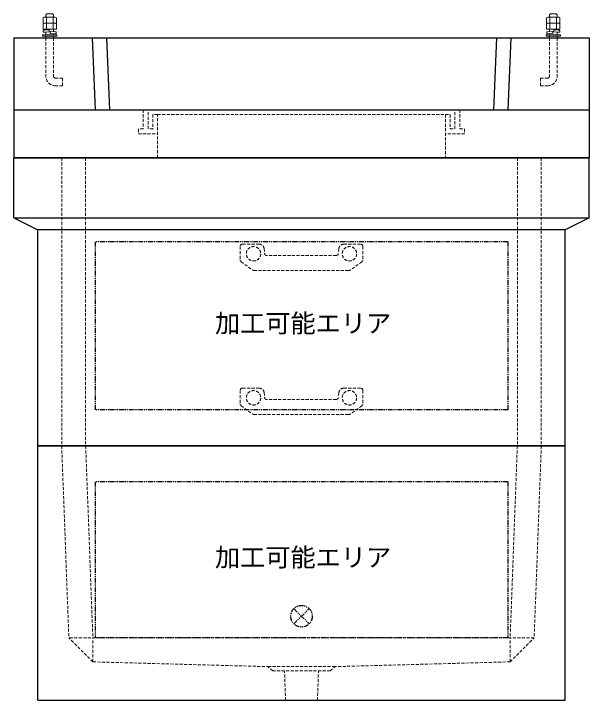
# Model space of a CAD drawing. Units: millimetres, scale not verified. Extents: x -3712 to 3712, y -2625 to 2625.
# Drawn here: x -638 to 562, y -1505 to -75 of the extents above; entities that cross this region are included whole.
import ezdxf
from ezdxf.enums import TextEntityAlignment as Align

# ---------------------------------------------------------------- set-up
doc = ezdxf.new("R2010")
doc.units = ezdxf.units.MM
doc.header["$LTSCALE"] = 10
doc.linetypes.add('USER1', pattern=[9.525, 6.35, -3.175])
doc.linetypes.add('USER2', pattern=[20, 10, -2, 2, -2, 2, -2])
for name, color, linetype, lineweight in [('0-7_D-STR', 7, 'Continuous', 25), ('0-8_D-STR-STR2', 1, 'Continuous', 13), ('0-9_D-STR-STR4', 143, 'USER1', 13), ('0-B_D-STR-STR5', 230, 'USER2', 25), ('0-C_D-STR-STR3', 2, 'USER1', 13)]:
    doc.layers.add(name, color=color, linetype=linetype, lineweight=lineweight)
doc.styles.add('ＭＳ ゴシック', font='')
doc.styles.get('ＭＳ ゴシック').set_extended_font_data('MS Gothic')

# ---------------------------------------------------------------- blocks, each defined once
blk = doc.blocks.new('A$C6F5C57E3')
at = {"layer": '0-7_D-STR', "linetype": 'USER1', "lineweight": 13}
for p, q in [((-5000, 0), (-4850, -4000)), ((-4500, 0), (-4350, -4000)), ((4500, 0), (4350, -4000)), ((5000, 0), (4850, -4000)), ((-4350, -4500), (-4850, -4000)), ((4850, -4000), (-4850, -4000)), ((-4350, -4500), (-4350, -4000)), ((4350, -4500), (4850, -4000)), ((4350, -4500), (4350, -4000)), ((-4350, -4500), (-700, -4600)), ((4350, -4500), (700, -4600)), ((700, -4600), (-700, -4600)), ((-600, -4690), (-700, -4600)), ((600, -4690), (-600, -4690)), ((-333, -5300), (-352.5, -4690)), ((333, -5300), (352.5, -4690)), ((600, -4690), (700, -4600))]:
    blk.add_line(p, q, dxfattribs=at)
at = {"layer": '0-7_D-STR'}
for p, q in [((5500, -5300), (5500, 0)), ((-5500, -5300), (5500, -5300))]:
    blk.add_line(p, q, dxfattribs=at)
blk.add_lwpolyline([(-5500, -5300), (-5500, 0), (5500, 0)], dxfattribs=at)
at = {"layer": '0-B_D-STR-STR5'}
for p, q in [((-4300, -750), (-4300, -4000)), ((4300, -750), (-4300, -750)), ((4300, -750), (4300, -4000)), ((4300, -4000), (-4300, -4000))]:
    blk.add_line(p, q, dxfattribs=at)
blk = doc.blocks.new('A$C27844A11')
at = {"layer": '0-C_D-STR-STR3'}
for p, q in [((-1280, 500), (-1280, 226.8)), ((-1230, 550), (-879.2, 550)), ((-779.6, 458.7), (-771, 360.6)), ((779.6, 458.7), (771, 360.6)), ((1230, 550), (879.2, 550)), ((1280, 500), (1280, 226.8)), ((721.2, 315), (-721.2, 315)), ((-1257.7, 185.2), (-1030.2, 16.8)), ((1257.7, 185.2), (1030.2, 16.8)), ((974.7, 0), (-974.7, 0))]:
    blk.add_line(p, q, dxfattribs=at)
for centre in [(-1000, 350), (1000, 350)]:
    blk.add_circle(centre, 150, dxfattribs=at)
for centre, radius, start, end in [((-1230, 500), 50, 90, 180), ((-879.2, 450), 100, 5, 90), ((879.2, 450), 100, 90, 175), ((1230, 500), 50, 0, 90), ((-721.2, 365), 50, 185, 270), ((721.2, 365), 50, 270, 355), ((-1230, 226.8), 50, 180, 236.30993), ((1230, 226.8), 50, 303.69007, 0), ((-974.7, 100), 100, 236.30993, 270), ((974.7, 100), 100, 270, 303.69007)]:
    blk.add_arc(centre, radius, start, end, dxfattribs=at)
blk = doc.blocks.new('A$C451E53F1')
at = {"layer": '0-7_D-STR'}
for p, q in [((6000, 6000), (-6000, 6000)), ((-6000, 4750), (-6000, 6000)), ((6000, 4750), (6000, 6000)), ((-6000, 4750), (-5500, 4500)), ((-6000, 4750), (6000, 4750)), ((6000, 4750), (5500, 4500)), ((-5500, 0), (-5500, 4500)), ((5500, 4500), (-5500, 4500)), ((5500, 0), (5500, 4500)), ((5500, 0), (-5500, 0))]:
    blk.add_line(p, q, dxfattribs=at)
at = {"layer": '0-7_D-STR', "linetype": 'USER1', "lineweight": 13}
for p, q in [((-5000, 6000), (-5000, 0)), ((-4500, 6000), (-4500, 0)), ((4500, 6000), (4500, 0)), ((5000, 6000), (5000, 0))]:
    blk.add_line(p, q, dxfattribs=at)
at = {"layer": '0-B_D-STR-STR5'}
for p, q in [((4300, 4250), (4300, 750)), ((4300, 750), (-4300, 750))]:
    blk.add_line(p, q, dxfattribs=at)
blk.add_lwpolyline([(4300, 4250), (-4300, 4250), (-4300, 750)], dxfattribs=at)
blk = doc.blocks.new('A$C44C4220A')
at = {"layer": '0-8_D-STR-STR2'}
for p, q in [((-80, -20), (-60, 0)), ((-60, 0), (60, 0)), ((80, -20), (60, 0)), ((-138.6, -83.6), (-115, -70)), ((-138.6, -195), (-138.6, -83.6)), ((-80, -70), (-80, -20)), ((-69.3, -320), (-69.3, -70)), ((69.3, -320), (69.3, -70)), ((80, -70), (80, -20)), ((138.6, -195), (138.6, -83.6)), ((-138.6, -208.6), (-115, -195)), ((-138.6, -195), (138.6, -195)), ((-138.6, -320), (-138.6, -208.6)), ((138.6, -320), (138.6, -208.6)), ((-138.6, -320), (138.6, -320)), ((-135, -388.6), (-135, -408.6)), ((-126.3, -378.6), (-80, -372.4)), ((-125, -378.6), (-10, -372.2)), ((-125, -418.6), (-10, -412.2)), ((-80, -376.1), (-80, -320)), ((-80, -440.3), (-80, -416.1)), ((-10, -372.2), (-10, -412.2)), ((10, -337.2), (124.4, -343.6)), ((10, -337.2), (10, -377.2)), ((10, -377.2), (124.4, -383.6)), ((80, -341.1), (80, -320)), ((80, -440.3), (80, -381.1)), ((80, -390), (124.4, -383.6)), ((134.4, -353.4), (134.4, -373.6)), ((-80, -500), (-80, -465.3)), ((80, -500), (80, -465.3))]:
    blk.add_line(p, q, dxfattribs=at)
at = {"layer": '0-8_D-STR-STR2', "linetype": 'USER1'}
for p, q in [((-80, -500), (-80, -1300)), ((80, -500), (80, -1300)), ((-270, -1340), (-120, -1340))]:
    blk.add_line(p, q, dxfattribs=at)
at = {"layer": '0-8_D-STR-STR2'}
for points in [[(138.6, -83.6), (115, -70), (-115, -70)], [(138.6, -208.6), (115, -195), (-115, -195)]]:
    blk.add_lwpolyline(points, dxfattribs=at)
blk.add_lwpolyline([(-150, -440.3), (150, -440.3), (150, -465.3), (-150, -465.3)], close=True, dxfattribs=at)
at = {"layer": '0-8_D-STR-STR2', "linetype": 'USER1'}
blk.add_lwpolyline([(-270, -1340), (-270, -1500), (-120, -1500)], dxfattribs=at)
at = {"layer": '0-8_D-STR-STR2'}
for centre, start, end in [((-125, -388.6), 90, 180), ((-125, -408.6), 180, 270), ((124.4, -353.6), 0, 90), ((124.4, -373.6), 270, 0)]:
    blk.add_arc(centre, 10, start, end, dxfattribs=at)
at = {"layer": '0-8_D-STR-STR2', "linetype": 'USER1'}
for radius in [200, 40]:
    blk.add_arc((-120, -1300), radius, 270, 0, dxfattribs=at)
blk = doc.blocks.new('A$C365477E3')
at = {"layer": '0-7_D-STR'}
for p, q in [((-6000, 2500), (6000, 2500)), ((-6000, 2500), (-6000, 0)), ((-4362.1, 2500), (-4300, 1000)), ((-4062.1, 2500), (-4000, 1000)), ((4062.1, 2500), (4000, 1000)), ((4362.1, 2500), (4300, 1000)), ((6000, 2500), (6000, 0)), ((-6000, 1000), (6000, 1000)), ((-6000, 0), (6000, 0))]:
    blk.add_line(p, q, dxfattribs=at)
at = {"layer": '0-7_D-STR', "linetype": 'USER1', "lineweight": 13}
for p, q in [((-3000, 0), (-3000, 900)), ((3000, 900), (3000, 0))]:
    blk.add_line(p, q, dxfattribs=at)
at = {"layer": '0-9_D-STR-STR4'}
for points in [[(-3300, 1000), (-3300, 600), (-3400, 600), (-3400, 500), (-3000, 500)], [(-3000, 900), (-3100, 900), (-3100, 600), (-3200, 600), (-3200, 1000)], [(-3000, 900), (3000, 900), (3100, 900)], [(3300, 1000), (3300, 600), (3400, 600), (3400, 500), (3000, 500)], [(3100, 900), (3100, 600), (3200, 600), (3200, 1000)]]:
    blk.add_lwpolyline(points, dxfattribs=at)
at = {"layer": '0-7_D-STR', "xscale": -1}
blk.add_blockref('A$C44C4220A', (-5250, 3000), dxfattribs=at)
at = {"layer": '0-7_D-STR'}
blk.add_blockref('A$C44C4220A', (5250, 3000), dxfattribs=at)
blk = doc.blocks.new('A$C1C640AAB')
at = {"layer": '0-B_D-STR-STR5'}
for p, q in [((-159.1, -159.1), (159.1, 159.1)), ((-159.1, 159.1), (159.1, -159.1))]:
    blk.add_line(p, q, dxfattribs=at)
blk.add_circle((0, 0), 225, dxfattribs=at)

msp = doc.modelspace()

# ---------------------------------------------------------------- block references
at = {"layer": '0-7_D-STR', "xscale": 0.1, "yscale": 0.1}
for name, p in [('A$C365477E3', (-37.5, -375)), ('A$C451E53F1', (-37.5, -975)), ('A$C6F5C57E3', (-37.5, -975))]:
    msp.add_blockref(name, p, dxfattribs=at)
at = {"layer": '0-B_D-STR-STR5', "xscale": 0.1, "yscale": 0.1}
msp.add_blockref('A$C1C640AAB', (-37.5, -1330), dxfattribs=at)
at = {"layer": '0-C_D-STR-STR3', "xscale": 0.1, "yscale": 0.1}
for p in [(-37.5, -610), (-37.5, -910)]:
    msp.add_blockref('A$C27844A11', p, dxfattribs=at)

# ---------------------------------------------------------------- texts
at = {"layer": '0-B_D-STR-STR5', "style": 'ＭＳ ゴシック'}
for p in [(-217.97, -750.58), (-217.97, -1238.08)]:
    msp.add_text('加工可能エリア', height=38.49, dxfattribs=at).set_placement(p, align=Align.BOTTOM_LEFT)

doc.saveas('drawing.dxf')
